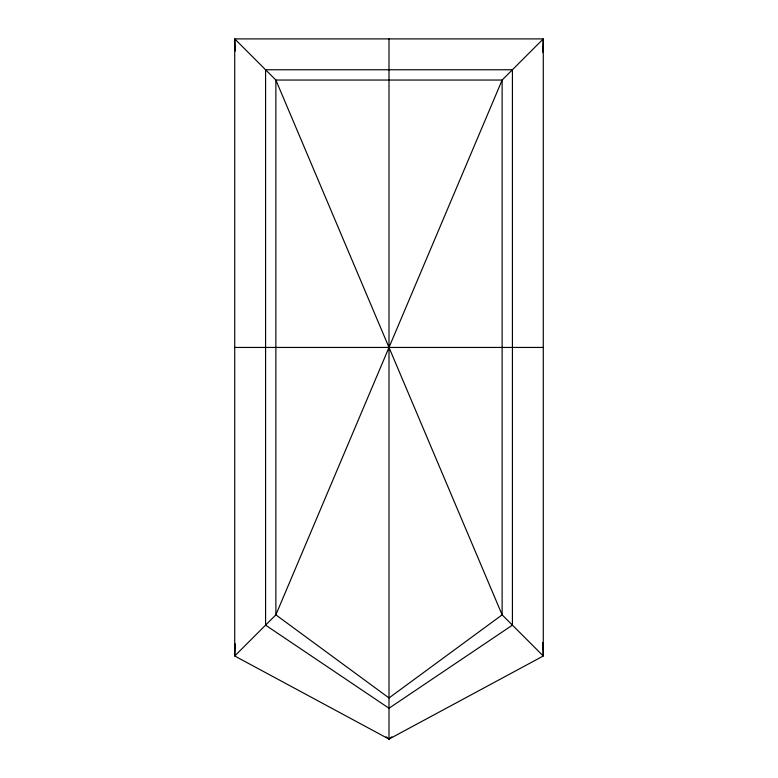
<?xml version="1.0" encoding="UTF-8"?>
<svg xmlns="http://www.w3.org/2000/svg" width="778" height="778" viewBox="0 0 778 778"><rect width="100%" height="100%" fill="white"/><g stroke="black" fill="none" stroke-linecap="round" stroke-linejoin="round"><path stroke-width="1.17" d="M542.645 52.214L543.277 38.9L234.723 38.9L234.723 656L389 739.1L543.277 656L543.277 38.9L502.131 80.046L275.869 614.853L234.723 656L235.335 643.902M386.17 736.805L389 739.1L391.83 736.824M234.723 347.445L543.277 347.445M235.335 50.998L234.723 38.9L275.869 80.046L502.131 614.853L543.277 656L542.645 642.686M389 38.9L389 739.1M502.131 614.853L389 697.954L275.869 614.853L275.869 80.046L502.131 80.046L502.131 614.853M512.42 625.142L389 708.243L265.58 625.142L265.58 69.757L512.42 69.757L512.42 625.142"/></g></svg>
